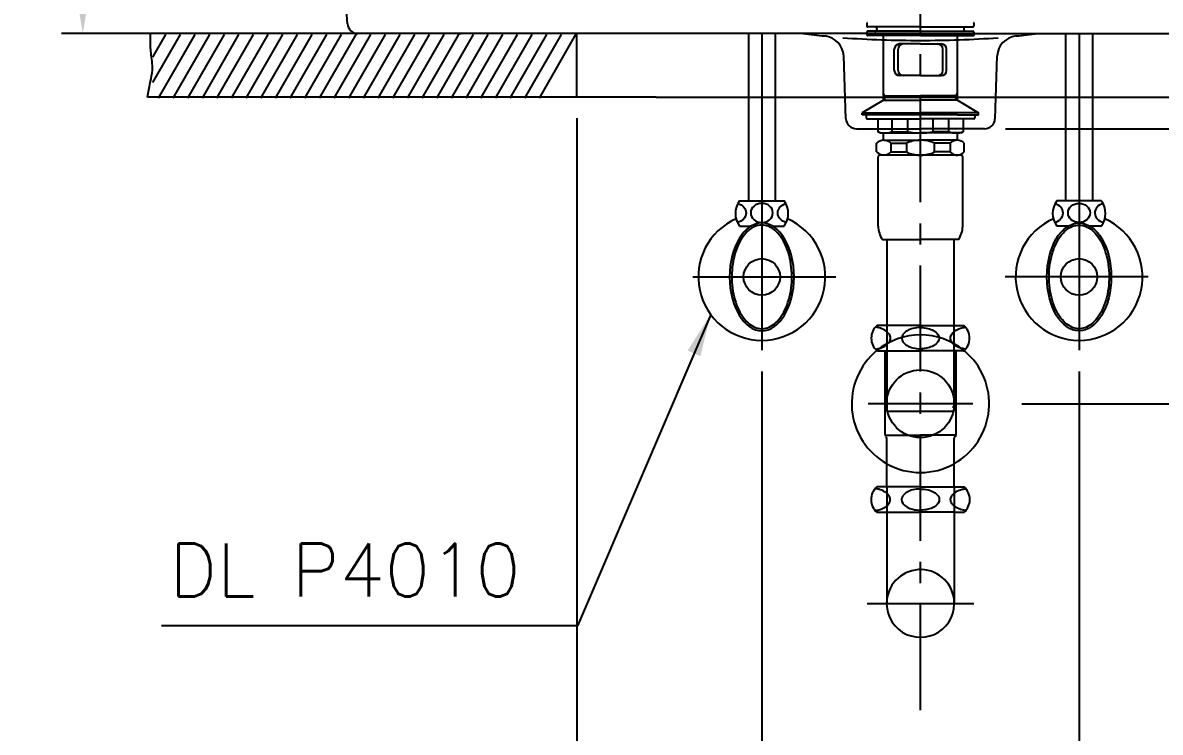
# Model space of a CAD drawing. Extents: x 0 to 3100, y 0 to 2100.
# Drawn here: x 602 to 1140, y 408 to 743 of the extents above; entities that cross this region are included whole.
import ezdxf

# ---------------------------------------------------------------- set-up
doc = ezdxf.new("R2010")
doc.units = 0
doc.header["$LTSCALE"] = 20
doc.header["$MEASUREMENT"] = 0
doc.linetypes.add('CENTER', pattern=[2, 1.25, -0.25, 0.25, -0.25])
doc.layers.get('0').update_dxf_attribs({"linetype": 'CONTINUOUS'})
doc.layers.get('DEFPOINTS').update_dxf_attribs({"linetype": 'CONTINUOUS'})
for name, color, linetype in [('1', 1, 'CONTINUOUS'), ('3', 3, 'CONTINUOUS'), ('4', 4, 'CONTINUOUS'), ('6', 6, 'CONTINUOUS'), ('7', 7, 'CONTINUOUS'), ('ORTHO$2', 7, 'CONTINUOUS'), ('ORTHO$3', 7, 'CONTINUOUS'), ('ORTHO$4', 7, 'CONTINUOUS')]:
    doc.layers.add(name, color=color, linetype=linetype)
doc.styles.add('GHS', font='romans', dxfattribs={"bigfont": 'ghs'})
doc.dimstyles.get("Standard").update_dxf_attribs({"dimtxt": 2.5, "dimasz": 2, "dimexe": 2, "dimexo": 1, "dimgap": 1.5, "dimtad": 1, "dimdec": 0, "dimlfac": 10, "dimrnd": 0.5, "dimzin": 0, "dimdsep": 46, "dimtxsty": 'Standard', "dimcen": 0, "dimclrt": 2, "dimadec": 0, "dimazin": 0, "dimtfac": 1, "dimtdec": 0, "dimtmove": 0, "dimatfit": 3, "dimfxl": 1, "dimtolj": 1, "dimtzin": 0, "dimarcsym": 0})

# ---------------------------------------------------------------- blocks, each defined once
blk = doc.blocks.new('*D5')
at = {"layer": '7', "color": 3, "lineweight": -2, "transparency": 16777216}
for p, q in [((1496.14, 873.02), (1536.14, 873.02)), ((1526.14, 853.02), (1526.14, 720.52)), ((1526.14, 583.02), (1526.14, 675.52)), ((1074.56, 563.02), (1536.14, 563.02))]:
    blk.add_line(p, q, dxfattribs=at)
at = {"layer": '7', "color": 3, "transparency": 16777216}
for points in [[(1522.8, 853.02), (1529.47, 853.02), (1526.14, 873.02)], [(1522.8, 583.02), (1529.47, 583.02), (1526.14, 563.02)]]:
    blk.add_solid(points, dxfattribs=at)
at = {"layer": 'DEFPOINTS', "color": 0, "transparency": 16777216}
for p in [(1486.14, 873.02), (1064.56, 563.02), (1526.14, 563.02)]:
    blk.add_point(p, dxfattribs=at)
at = {"layer": '7', "color": 2, "transparency": 16777216, "insert": (1526.14, 698.02), "char_height": 25, "attachment_point": 5}
blk.add_mtext('\\A1;310', dxfattribs=at)
blk = doc.blocks.new('*D9')
at = {"layer": '1', "color": 3, "lineweight": -2, "transparency": 16777216}
for p, q in [((951.56, 578.36), (951.56, 347.59)), ((1101.56, 578.36), (1101.56, 347.59)), ((1081.56, 357.59), (971.56, 357.59))]:
    blk.add_line(p, q, dxfattribs=at)
at = {"layer": '1', "color": 3, "transparency": 16777216}
for points in [[(971.56, 360.93), (971.56, 354.26), (951.56, 357.59)], [(1081.56, 360.93), (1081.56, 354.26), (1101.56, 357.59)]]:
    blk.add_solid(points, dxfattribs=at)
at = {"layer": 'DEFPOINTS', "color": 0, "transparency": 16777216}
for p in [(951.56, 588.36), (1101.56, 588.36), (951.56, 357.59)]:
    blk.add_point(p, dxfattribs=at)
at = {"layer": '1', "color": 2, "transparency": 16777216, "insert": (1026.56, 380.09), "char_height": 25, "attachment_point": 5}
blk.add_mtext('\\A1;150', dxfattribs=at)
blk = doc.blocks.new('*D11')
at = {"layer": '7', "color": 3, "lineweight": -2, "transparency": 16777216}
for p, q in [((743.56, 873.02), (620.51, 873.02)), ((630.51, 853.02), (630.51, 828.02)), ((630.51, 758.02), (630.51, 783.02)), ((750.61, 738.02), (620.51, 738.02))]:
    blk.add_line(p, q, dxfattribs=at)
at = {"layer": '7', "color": 3, "transparency": 16777216}
for points in [[(627.17, 853.02), (633.84, 853.02), (630.51, 873.02)], [(627.17, 758.02), (633.84, 758.02), (630.51, 738.02)]]:
    blk.add_solid(points, dxfattribs=at)
at = {"layer": 'DEFPOINTS', "color": 0, "transparency": 16777216}
for p in [(753.56, 873.02), (630.51, 738.02), (760.61, 738.02, -9.25)]:
    blk.add_point(p, dxfattribs=at)
at = {"layer": '7', "color": 2, "transparency": 16777216, "insert": (630.51, 805.52), "char_height": 25, "attachment_point": 5}
blk.add_mtext('\\A1;135', dxfattribs=at)
blk = doc.blocks.new('*D18')
at = {"layer": '7', "color": 3, "lineweight": -2, "transparency": 16777216}
for p, q in [((1309.56, 873.02), (1406.56, 873.02)), ((1396.56, 853.02), (1396.56, 805.52)), ((1396.56, 713.02), (1396.56, 760.52)), ((1066.81, 693.02), (1406.56, 693.02))]:
    blk.add_line(p, q, dxfattribs=at)
at = {"layer": '7', "color": 3, "transparency": 16777216}
for points in [[(1393.23, 853.02), (1399.9, 853.02), (1396.56, 873.02)], [(1393.23, 713.02), (1399.9, 713.02), (1396.56, 693.02)]]:
    blk.add_solid(points, dxfattribs=at)
at = {"layer": 'DEFPOINTS', "color": 0, "transparency": 16777216}
for p in [(1299.56, 873.02), (1056.81, 693.02, -482.64), (1396.56, 693.02)]:
    blk.add_point(p, dxfattribs=at)
at = {"layer": '7', "color": 2, "transparency": 16777216, "insert": (1396.56, 783.02), "char_height": 25, "attachment_point": 5}
blk.add_mtext('\\A1;180', dxfattribs=at)
blk = doc.blocks.new('*D20')
at = {"layer": '7', "color": 3, "lineweight": -2, "transparency": 16777216}
for p, q in [((864.06, 698.02), (864.06, 276.03)), ((1189.06, 698.02), (1189.06, 276.03)), ((884.06, 286.03), (1169.06, 286.03))]:
    blk.add_line(p, q, dxfattribs=at)
at = {"layer": '7', "color": 3, "transparency": 16777216}
for points in [[(884.06, 289.36), (884.06, 282.7), (864.06, 286.03)], [(1169.06, 289.36), (1169.06, 282.7), (1189.06, 286.03)]]:
    blk.add_solid(points, dxfattribs=at)
at = {"layer": 'DEFPOINTS', "color": 0, "transparency": 16777216}
for p in [(864.06, 708.02), (1189.06, 708.02), (1189.06, 286.03)]:
    blk.add_point(p, dxfattribs=at)
at = {"layer": '7', "color": 2, "transparency": 16777216, "insert": (1026.56, 308.53), "char_height": 25, "attachment_point": 5}
blk.add_mtext('\\A1;325', dxfattribs=at)

msp = doc.modelspace()

# ---------------------------------------------------------------- linework, layer by layer
at = {"color": 2}
msp.add_arc((1072.82, 726.92, -465.07), 10, 96.0306, 177, dxfattribs=at)
at = {"color": 7, "lineweight": 0}
for start, end in [(266.1404, 270), (270, 273.8596)]:
    msp.add_arc((1026.56, 1280.45, -465.07), 545.67, start, end, dxfattribs=at)
at = {"layer": '1', "color": 1}
msp.add_open_spline([(661.08, 708.02, -4.79), (662.45, 715.61, -2.45), (664.15, 720.67, 0.73), (662.59, 728.77, 0.04), (662.46, 732.96, -0.2), (662.5, 738.02, -0.28)], degree=3, knots=[6.489638, 6.489638, 6.489638, 6.489638, 17.537984, 25.319688, 30.034029, 30.034029, 30.034029, 30.034029], dxfattribs=at)
at = {"layer": '3'}
for p, q in [((1001.25, 742.91), (1001.25, 741.61)), ((1051.86, 742.91), (1051.86, 741.61)), ((1001.25, 738.61), (1001.25, 737.31)), ((1026.56, 737.11), (1001.45, 737.11)), ((1026.56, 741.11), (1001.75, 741.11)), ((1026.56, 739.11), (1001.75, 739.11)), ((1009.06, 706.52), (1009.06, 737.11)), ((1026.56, 741.11), (1051.36, 741.11)), ((1026.56, 739.11), (1051.36, 739.11)), ((1026.56, 737.11), (1051.66, 737.11)), ((1044.06, 706.52), (1044.06, 737.11)), ((1051.86, 738.61), (1051.86, 737.31)), ((1026.56, 733.11), (1016.68, 733.11)), ((1026.56, 733.11), (1036.43, 733.11)), ((1014.18, 720.61), (1014.18, 730.61)), ((1015.95, 720.61), (1015.95, 730.61)), ((1037.16, 720.61), (1037.16, 730.61)), ((1038.93, 720.61), (1038.93, 730.61)), ((1026.56, 718.11), (1016.68, 718.11)), ((1026.56, 718.11), (1036.43, 718.11)), ((1009.06, 706.52), (999.06, 700.52)), ((1009.76, 708.61), (1009.06, 709.82)), ((1009.06, 708.61), (1026.56, 708.61)), ((1009.06, 706.52), (1026.56, 706.52)), ((1009.76, 706.52), (1009.76, 708.61)), ((1044.06, 708.61), (1026.56, 708.61)), ((1044.06, 706.52), (1026.56, 706.52)), ((1043.36, 708.61), (1044.06, 709.82)), ((1043.36, 706.52), (1043.36, 708.61)), ((1044.06, 706.52), (1054.06, 700.52)), ((999.06, 700.52), (1026.56, 700.52)), ((999.06, 699.52), (999.06, 700.52)), ((1009.06, 699.52), (999.06, 699.52)), ((1000.86, 699.52), (1000.86, 698.22)), ((1044.06, 699.52), (1009.06, 699.52)), ((1054.06, 700.52), (1026.56, 700.52)), ((1044.06, 699.52), (1054.06, 699.52)), ((1052.25, 699.52), (1052.25, 698.22)), ((1054.06, 699.52), (1054.06, 700.52)), ((1001.36, 697.72), (1006.36, 697.72)), ((1006.36, 697.72), (1026.56, 697.72)), ((1006.36, 697.72), (1006.36, 691.59)), ((1013.14, 691.59), (1013.14, 697.72)), ((1020.54, 691.59), (1020.54, 697.72)), ((1046.75, 697.72), (1026.56, 697.72)), ((1032.57, 691.59), (1032.57, 697.72)), ((1039.97, 691.59), (1039.97, 697.72)), ((1046.75, 697.72), (1046.75, 691.59)), ((1051.75, 697.72), (1046.75, 697.72)), ((1007.36, 691.02), (1006.36, 691.59)), ((1007.36, 691.02), (1008.76, 691.02)), ((1008.76, 691.02), (1026.56, 691.02)), ((1009.06, 687.6), (1009.06, 691.02)), ((1013.14, 691.59), (1020.54, 691.59)), ((1044.35, 691.02), (1026.56, 691.02)), ((1039.97, 691.59), (1032.57, 691.59)), ((1044.06, 687.6), (1044.06, 691.02)), ((1045.75, 691.02), (1044.35, 691.02)), ((1045.75, 691.02), (1046.75, 691.59)), ((1005.81, 682.05), (1005.81, 686.17)), ((1009.2, 687.61), (1026.31, 687.61)), ((1012.59, 686.17), (1019.99, 686.17)), ((1012.59, 686.17), (1012.59, 682.05)), ((1019.99, 686.17), (1019.99, 682.05)), ((1043.91, 687.61), (1026.8, 687.61)), ((1033.12, 686.17), (1033.12, 682.05)), ((1040.53, 686.17), (1033.12, 686.17)), ((1040.53, 686.17), (1040.53, 682.05)), ((1047.3, 682.05), (1047.3, 686.17)), ((1006.56, 647.01), (1006.56, 679.61)), ((1026.56, 680.61), (1007.56, 680.61)), ((1012.59, 682.05), (1019.99, 682.05)), ((1043.91, 680.61), (1026.56, 680.61)), ((1040.53, 682.05), (1033.12, 682.05)), ((1043.36, 680.61), (1043.91, 680.61)), ((1043.91, 680.61), (1044.31, 680.61)), ((1045.56, 680.61), (1044.06, 680.61)), ((1046.56, 674.25), (1046.56, 679.61)), ((1046.56, 647.01), (1046.56, 679.61)), ((1008.56, 640.61), (1026.56, 640.61)), ((1010.68, 640.61), (1010.68, 559.61)), ((1044.56, 640.61), (1026.56, 640.61)), ((1042.43, 559.61), (1042.43, 640.61)), ((1010.68, 559.61), (1042.43, 559.61)), ((1042.43, 561.39), (1041.73, 561.39))]:
    msp.add_line(p, q, dxfattribs=at)
at = {"layer": '3', "color": 1}
for p, q in [((676.48, 737.54, 0.08), (663.42, 714.92, 0.08)), ((669.55, 737.54, 0.08), (663.42, 726.92, 0.08)), ((683.41, 737.54, 0.08), (666.09, 707.54, 0.08)), ((690.34, 737.54, 0.08), (673.02, 707.54, 0.08)), ((697.27, 737.54, 0.08), (679.94, 707.54, 0.08)), ((704.19, 737.54, 0.08), (686.87, 707.54, 0.08)), ((711.12, 737.54, 0.08), (693.8, 707.54, 0.08)), ((718.05, 737.54, 0.08), (700.73, 707.54, 0.08)), ((724.98, 737.54, 0.08), (707.66, 707.54, 0.08)), ((731.91, 737.54, 0.08), (714.59, 707.54, 0.08)), ((738.83, 737.54, 0.08), (721.51, 707.54, 0.08)), ((745.76, 737.54, 0.08), (728.44, 707.54, 0.08)), ((752.69, 737.54, 0.08), (735.37, 707.54, 0.08)), ((759.62, 737.54, 0.08), (742.3, 707.54, 0.08)), ((766.55, 737.54, 0.08), (749.23, 707.54, 0.08)), ((773.48, 737.54, 0.08), (756.15, 707.54, 0.08)), ((780.4, 737.54, 0.08), (763.08, 707.54, 0.08)), ((787.33, 737.54, 0.08), (770.01, 707.54, 0.08)), ((794.26, 737.54, 0.08), (776.94, 707.54, 0.08)), ((801.19, 737.54, 0.08), (783.87, 707.54, 0.08)), ((808.12, 737.54, 0.08), (790.8, 707.54, 0.08)), ((815.04, 737.54, 0.08), (797.72, 707.54, 0.08)), ((821.97, 737.54, 0.08), (804.65, 707.54, 0.08)), ((828.9, 737.54, 0.08), (811.58, 707.54, 0.08)), ((835.83, 737.54, 0.08), (818.51, 707.54, 0.08)), ((842.76, 737.54, 0.08), (825.44, 707.54, 0.08)), ((849.69, 737.54, 0.08), (832.37, 707.54, 0.08)), ((856.61, 737.54, 0.08), (839.29, 707.54, 0.08)), ((863.54, 737.54, 0.08), (846.22, 707.54, 0.08))]:
    msp.add_line(p, q, dxfattribs=at)
at = {"layer": '3'}
for centre, radius, start, end in [((1001.45, 742.91), 0.2, 90, 180), ((1051.66, 742.91), 0.2, 0, 90), ((1001.75, 741.61), 0.5, 180, 270), ((1001.75, 738.61), 0.5, 90, 180), ((1001.45, 737.31), 0.2, 180, 270), ((1005.06, 740.11), 1, 270, 90), ((1048.06, 740.11), 1, 90, 270), ((1051.36, 741.61), 0.5, 270, 0), ((1051.36, 738.61), 0.5, 0, 90), ((1051.66, 737.31), 0.2, 270, 0), ((1016.68, 730.61), 2.5, 90, 180), ((1018.45, 730.61), 2.5, 90, 180), ((1034.66, 730.61), 2.5, 0, 90), ((1036.43, 730.61), 2.5, 0, 90), ((1016.68, 720.61), 2.5, 180, 270), ((1018.45, 720.61), 2.5, 180, 270), ((1034.66, 720.61), 2.5, 270, 0), ((1036.43, 720.61), 2.5, 270, 0), ((1001.36, 698.22), 0.5, 180, 270), ((1051.75, 698.22), 0.5, 270, 0), ((1009.75, 701.2), 10.18, 250.5679, 289.4321), ((1026.36, 720.47), 29.46, 258.5956, 270.3737), ((1026.75, 720.47), 29.46, 269.6263, 281.4044), ((1043.36, 701.2), 10.18, 250.5679, 289.4321), ((1009.2, 682.9), 4.7, 43.9409, 136.0591), ((1026.09, 674.01), 13.61, 89.0643, 116.6472), ((1027.02, 674.01), 13.61, 63.3528, 90.9357), ((1043.91, 682.9), 4.7, 43.9409, 136.0591), ((1009.2, 685.32), 4.7, 223.9409, 316.0591), ((1007.56, 679.61), 1, 90, 180), ((1026.09, 694.21), 13.61, 243.3528, 270.9357), ((1027.02, 694.21), 13.61, 269.0643, 296.6472), ((1043.91, 685.32), 4.7, 223.9409, 316.0591), ((1045.56, 679.61), 1, 0, 90), ((1019.54, 647.56), 13, 182.42, 212.3), ((1033.57, 647.56), 13, 327.7, 357.58)]:
    msp.add_arc(centre, radius, start, end, dxfattribs=at)
at = {"layer": '4'}
for p, q in [((1010.31, 600.05), (1006.01, 600.05)), ((1026.56, 600.05), (1010.31, 600.05)), ((1026.56, 600.05), (1042.81, 600.05)), ((1042.81, 600.05), (1047.1, 600.05)), ((1006.41, 588.05), (1006.01, 588.05)), ((1006.41, 588.05), (1026.56, 588.05)), ((1009.76, 588.05), (1009.76, 548.27)), ((1046.71, 588.05), (1026.56, 588.05)), ((1043.36, 588.05), (1043.36, 548.27)), ((1046.71, 588.05), (1047.1, 588.05)), ((1051.33, 563.02), (1001.78, 563.02)), ((1009.76, 548.27), (1026.56, 548.27)), ((1010.68, 523.45), (1010.68, 546.63)), ((1043.36, 548.27), (1026.56, 548.27)), ((1042.43, 523.45), (1042.43, 546.63)), ((1010.68, 523.75), (1005.94, 523.75)), ((1026.48, 523.75), (1010.68, 523.75)), ((1010.68, 523.45), (1010.68, 468.55)), ((1026.48, 523.75), (1026.56, 523.75)), ((1026.63, 523.75), (1026.56, 523.75)), ((1026.63, 523.75), (1042.43, 523.75)), ((1042.43, 523.75), (1047.18, 523.75)), ((1042.43, 523.45), (1042.43, 468.55)), ((1005.94, 511.75), (1010.68, 511.75)), ((1010.68, 511.75), (1026.48, 511.75)), ((1042.43, 511.75), (1026.63, 511.75)), ((1042.43, 511.75), (1047.18, 511.75)), ((1051.73, 468.55), (1001.38, 468.55))]:
    msp.add_line(p, q, dxfattribs=at)
for points in [[(1012.36, 594.05, 0.155217), (1011.77, 595.91, 0.106747), (1009.71, 597.8, 0.073043), (1006.94, 598.92, 0.028511), (1005.21, 599.24, 0.059523)], [(1026.56, 599.05, 0.057537), (1023, 598.64, 0.071219), (1020.3, 597.59, 0.106373), (1018.28, 595.79, 0.159483)], [(1026.56, 599.05, -0.057537), (1030.11, 598.64, -0.071219), (1032.81, 597.59, -0.106373), (1034.84, 595.79, -0.159483)], [(1040.75, 594.05, -0.155217), (1041.34, 595.91, -0.106747), (1043.4, 597.8, -0.073043), (1046.17, 598.92, -0.028511), (1047.9, 599.24, -0.059523)], [(1005.21, 588.87, 0.028511), (1006.94, 589.19, 0.073043), (1009.71, 590.31, 0.106747), (1011.77, 592.2, 0.155217), (1012.36, 594.05, 0.155217)], [(1018.28, 595.79, 0.32729), (1018.28, 592.32, 0.106373), (1020.3, 590.52, 0.071219), (1023, 589.47, 0.057537), (1026.56, 589.05, 0.057537)], [(1034.84, 595.79, -0.32729), (1034.84, 592.32, -0.106373), (1032.81, 590.52, -0.071219), (1030.11, 589.47, -0.057537), (1026.56, 589.05, -0.057537)], [(1047.9, 588.87, -0.028511), (1046.17, 589.19, -0.073043), (1043.4, 590.31, -0.106747), (1041.34, 592.2, -0.155217), (1040.75, 594.05, -0.155217)], [(1010.68, 520.74, 0.049056), (1009.63, 521.5, 0.073043), (1006.86, 522.62, 0.028511), (1005.13, 522.94)], [(1026.56, 522.75, 0.05879), (1022.92, 522.34, 0.071219), (1020.22, 521.29, 0.106373), (1018.2, 519.49, 0.159483)], [(1026.56, 522.75, -0.05879), (1030.19, 522.34, -0.071219), (1032.89, 521.29, -0.106373), (1034.91, 519.49, -0.159483)], [(1042.43, 520.74, -0.049056), (1043.48, 521.5, -0.073043), (1046.25, 522.62, -0.028511), (1047.98, 522.94)], [(1012.28, 517.75, 0.155217), (1011.69, 519.61, 0.054411), (1010.74, 520.69, 0.054411)], [(1010.74, 514.82, 0.054321), (1011.69, 515.9, 0.155217), (1012.28, 517.75)], [(1018.2, 519.49, 0.32729), (1018.2, 516.02, 0.106373), (1020.22, 514.22, 0.071219), (1022.92, 513.17, 0.057537), (1026.48, 512.75, 0.057537)], [(1034.91, 519.49, -0.32729), (1034.91, 516.02, -0.106373), (1032.89, 514.22, -0.071219), (1030.19, 513.17, -0.057537), (1026.63, 512.75, -0.057537)], [(1040.83, 517.75, -0.155217), (1041.42, 519.61, -0.05495), (1042.38, 520.7, -0.05495)], [(1042.38, 514.82, -0.054539), (1041.42, 515.9, -0.155217), (1040.83, 517.75)], [(1005.13, 512.57, 0.028511), (1006.86, 512.89, 0.073043), (1009.63, 514.01, 0.049056), (1010.68, 514.77, 0.049056)], [(1047.98, 512.57, -0.028511), (1046.25, 512.89, -0.073043), (1043.48, 514.01, -0.049056), (1042.43, 514.77, -0.049056)]]:
    msp.add_lwpolyline(points, format="xyb", dxfattribs=at)
msp.add_circle((1026.56, 563.05), 16, dxfattribs=at)
for centre, radius, start, end in [((1011.31, 594.05), 8, 131.4096, 228.5904), ((1041.81, 594.05), 8, 311.4096, 48.5904), ((1026.56, 563.05), 32.5, 50.5529, 129.4471), ((1026.56, 563.05), 32.5, 129.4471, 240.7605), ((1026.56, 563.05), 32.5, 299.2395, 50.5529), ((1009.76, 546.63), 0.925, 0, 58.7026), ((1043.36, 546.63), 0.925, 121.2974, 180), ((1042.36, 548.27), 1, 301.2974, 0), ((1026.56, 563.05), 32.5, 240.7605, 299.2395), ((1011.23, 517.75), 8, 131.4096, 228.5904), ((1041.88, 517.75), 8, 311.4096, 48.5904), ((1026.56, 468.68), 16, 7.1666, 180), ((1026.56, 468.68), 16, 172.8334, 7.1666)]:
    msp.add_arc(centre, radius, start, end, dxfattribs=at)
at = {"layer": '6'}
for p, q in [((945.21, 738.02), (945.21, 659.02)), ((951.56, 738.02), (951.56, 588.36)), ((957.91, 738.02), (957.91, 659.02)), ((1095.21, 738.02), (1095.21, 659.02)), ((1101.56, 738.02), (1101.56, 588.36)), ((1107.91, 738.02), (1107.91, 659.02)), ((941.06, 659.02), (945.21, 659.02)), ((945.21, 659.02), (962.06, 659.02)), ((1107.91, 659.02), (1091.06, 659.02)), ((1112.06, 659.02), (1107.91, 659.02)), ((941.06, 647.02), (946.42, 647.02)), ((956.7, 647.02), (962.06, 647.02)), ((1096.42, 647.02), (1091.06, 647.02)), ((1112.06, 647.02), (1106.7, 647.02)), ((918.93, 623.02), (986.53, 623.02)), ((1134.18, 623.02), (1066.59, 623.02))]:
    msp.add_line(p, q, dxfattribs=at)
for centre in [(951.56, 623.02), (1101.56, 623.02)]:
    msp.add_circle(centre, 8.62, dxfattribs=at)
for centre, radius, start, end in [((949.06, 653.02), 10, 143.1301, 216.8699), ((954.06, 653.02), 10, 323.1301, 36.8699), ((1099.06, 653.02), 10, 143.1301, 216.8699), ((1104.06, 653.02), 10, 323.1301, 36.8699), ((951.56, 623.02), 30, 113.9173, 66.0827), ((1101.56, 623.02), 30, 113.9173, 66.0827)]:
    msp.add_arc(centre, radius, start, end, dxfattribs=at)
at = {"layer": '6', "extrusion": (0, 0, -1)}
for centre, major_axis, start_param, end_param in [((938.87, 653.24), (-5.23, 0), 1.824119, 4.49897), ((964.33, 653.24), (5.23, 0), 1.800504, 4.443058)]:
    msp.add_ellipse(centre, major_axis=major_axis, ratio=0.866391, start_param=start_param, end_param=end_param, dxfattribs=at)
for centre, major_axis, ratio in [((951.56, 653.24), (-5.23, 0), 0.866391), ((951.56, 623.02), (0, 25.5), 0.596529)]:
    msp.add_ellipse(centre, major_axis=major_axis, ratio=ratio, dxfattribs=at)
at = {"layer": '6'}
for centre, major_axis, start_param, end_param in [((1088.78, 653.24), (-5.23, 0), 1.800504, 4.443058), ((1114.24, 653.24), (5.23, 0), 1.824119, 4.49897)]:
    msp.add_ellipse(centre, major_axis=major_axis, ratio=0.866391, start_param=start_param, end_param=end_param, dxfattribs=at)
for centre, major_axis, ratio in [((1101.56, 653.24), (5.23, 0), 0.866391), ((1101.56, 623.02), (0, 25.5), 0.596529)]:
    msp.add_ellipse(centre, major_axis=major_axis, ratio=ratio, dxfattribs=at)
for points in [[(951.56, 647.52), (953.64, 647.52), (955.74, 646.71), (959.63, 643.46), (961.4, 641.02), (964.13, 634.99), (965.08, 631.41), (965.93, 623.9), (965.83, 619.97), (964.6, 612.61), (963.47, 609.19), (960.46, 603.6), (958.58, 601.44), (954.57, 598.8), (952.47, 598.3), (948.31, 598.9), (946.23, 600.02), (942.48, 603.86), (940.83, 606.56), (938.42, 612.98), (937.65, 616.69), (937.19, 624.31), (937.49, 628.2), (939.1, 635.35), (940.4, 638.58), (943.67, 643.69), (945.63, 645.55), (948.95, 647.2), (950.25, 647.52), (951.56, 647.52)], [(1101.56, 647.52), (1099.48, 647.52), (1097.38, 646.71), (1093.48, 643.46), (1091.71, 641.02), (1088.98, 634.99), (1088.03, 631.41), (1087.18, 623.9), (1087.28, 619.97), (1088.51, 612.61), (1089.64, 609.19), (1092.66, 603.6), (1094.53, 601.44), (1098.54, 598.8), (1100.64, 598.3), (1104.8, 598.9), (1106.88, 600.02), (1110.63, 603.86), (1112.28, 606.56), (1114.7, 612.98), (1115.46, 616.69), (1115.92, 624.31), (1115.62, 628.2), (1114.02, 635.35), (1112.72, 638.58), (1109.45, 643.69), (1107.48, 645.55), (1104.16, 647.2), (1102.86, 647.52), (1101.56, 647.52)]]:
    msp.add_open_spline(points, degree=3, knots=[0, 0, 0, 0, 0.46111, 0.46111, 0.922219, 0.922219, 1.383329, 1.383329, 1.844439, 1.844439, 2.305549, 2.305549, 2.766658, 2.766658, 3.227768, 3.227768, 3.688878, 3.688878, 4.149988, 4.149988, 4.611097, 4.611097, 5.072207, 5.072207, 5.533317, 5.533317, 5.994427, 5.994427, 6.283185, 6.283185, 6.283185, 6.283185], dxfattribs=at)
at = {"layer": '7', "color": 2, "linetype": 'CENTER', "ltscale": 2}
msp.add_line((1026.56, 418.32), (1026.56, 920.65), dxfattribs=at)
at = {"layer": '7', "extrusion": (0, 1, 0)}
for p, q in [((755.63, 742.64, -8.92), (746.58, 865.45)), ((1026.56, 738.02, -9.25), (760.61, 738.02, -9.25)), ((808.33, 738.02, -9.25), (808.49, 738.02, -9.25)), ((808.71, 738.2, -9.25), (808.49, 738.02, -9.25)), ((808.7, 738.02, -9.25), (808.49, 738.02, -9.25)), ((1026.56, 738.02, -9.25), (1292.5, 738.02, -9.25)), ((1026.56, 738.02, 445.82), (1026.56, 738.02, -14.18)), ((1026.56, 738.02, -14.18), (1026.56, 738.02, 445.82)), ((1026.56, 738.02, 445.82), (1026.56, 738.02, -14.18)), ((1026.56, 738.02, -14.18), (1026.56, 738.02, 445.82)), ((1026.56, 738.02, 20), (1026.56, 738.02, 0)), ((1026.56, 738.02, 20), (1026.56, 738.02, 0)), ((1026.56, 738.02, 20), (1026.56, 738.02, 0)), ((1026.56, 738.02, 20), (1026.56, 738.02, 0)), ((1026.56, 738.02, 0), (1026.56, 738.02, -14.18)), ((1026.56, 738.02, 0), (1026.56, 738.02, -14.18)), ((1026.56, 738.02, 0), (1026.56, 738.02, -14.18)), ((1026.56, 738.02, 0), (1026.56, 738.02, -14.18)), ((1026.56, 738.02, -14.18), (1026.56, 738.02, -14.18)), ((1026.56, 738.02, -14.18), (1026.56, 738.02, -14.18)), ((1026.56, 738.02, -14.18), (1026.56, 738.02, -14.18)), ((1026.56, 738.02, -14.18), (1026.56, 738.02, -14.18)), ((1026.56, 738.02, 410.51), (1026.56, 738.02, 445.82)), ((1026.56, 738.02, 410.51), (1026.56, 738.02, 445.82)), ((1026.56, 738.02, 445.82), (1026.56, 738.02, 445.82)), ((1026.56, 738.02, 445.82), (1026.56, 738.02, 445.82)), ((1026.56, 738.02, 445.82), (1026.56, 738.02, 445.82)), ((1026.56, 738.02, 445.82), (1026.56, 738.02, 445.82)), ((901.56, 708.02, -9.25), (661.08, 708.02, -9.25))]:
    msp.add_line(p, q, dxfattribs=at)
at = {"layer": '7'}
for p, q in [((901.56, 738.02), (662.5, 738.02)), ((864.06, 708.02), (864.06, 738.02)), ((901.56, 708.02), (1151.56, 708.02))]:
    msp.add_line(p, q, dxfattribs=at)
at = {"layer": '7', "extrusion": (-2.03217e-08, -0.072426, 0.997374)}
msp.add_arc((760.61, 740.41, -62.68), 5, 184.2033, 270, dxfattribs=at)
at = {"layer": '7'}
for centre, radius, start, end in [((1058.09, 1463.32), 730.5, 263.16209, 263.96941), ((980.29, 726.92), 10, 3, 83.9694), ((1072.82, 726.92), 10, 96.0306, 177), ((995.03, 1463.32), 730.5, 276.03059, 276.83791), ((1026.56, 1280.45), 545.67, 266.1404, 270), ((1026.56, 1280.45), 545.67, 270, 273.8596)]:
    msp.add_arc(centre, radius, start, end, dxfattribs=at)
for points, knots in [([(808.26, 738.02, -9.25), (808.98, 738.02, -9.25), (809.39, 738.02, -9.25), (809.51, 738.02, -9.25), (809.26, 738.02, -9.25), (808.7, 738.02, -9.25)], [0, 0, 0, 0, 0.509144, 0.509144, 1, 1, 1, 1]), ([(1026.56, 738.02, 381.33), (1026.56, 738.02, 320.01), (1026.56, 738.02, 258.69), (1026.56, 738.02, 138.24), (1026.56, 738.02, 79.12), (1026.56, 738.02, 20)], [0, 0, 0, 0, 0.509144, 0.509144, 1, 1, 1, 1]), ([(1026.56, 738.02, 381.33), (1026.56, 738.02, 320.01), (1026.56, 738.02, 258.69), (1026.56, 738.02, 138.24), (1026.56, 738.02, 79.12), (1026.56, 738.02, 20)], [0, 0, 0, 0, 0.509144, 0.509144, 1, 1, 1, 1]), ([(1026.56, 738.02, 381.33), (1026.56, 738.02, 320.01), (1026.56, 738.02, 258.69), (1026.56, 738.02, 138.24), (1026.56, 738.02, 79.12), (1026.56, 738.02, 20)], [0, 0, 0, 0, 0.509144, 0.509144, 1, 1, 1, 1]), ([(1026.56, 738.02, 381.33), (1026.56, 738.02, 320.01), (1026.56, 738.02, 258.69), (1026.56, 738.02, 138.24), (1026.56, 738.02, 79.12), (1026.56, 738.02, 20)], [0, 0, 0, 0, 0.509144, 0.509144, 1, 1, 1, 1]), ([(1026.56, 738.02, 381.33), (1026.56, 738.02, 385.34), (1026.56, 738.02, 389.33), (1026.56, 738.02, 396.64), (1026.56, 738.02, 400.03), (1026.56, 738.02, 405.62), (1026.56, 738.02, 407.86), (1026.56, 738.02, 410.85), (1026.56, 738.02, 411.61), (1026.56, 738.02, 411.56)], [0, 0, 0, 0, 0.25, 0.25, 0.5, 0.5, 0.75, 0.75, 1, 1, 1, 1]), ([(1026.56, 738.02, 381.33), (1026.56, 738.02, 385.34), (1026.56, 738.02, 389.33), (1026.56, 738.02, 396.64), (1026.56, 738.02, 400.03), (1026.56, 738.02, 405.62), (1026.56, 738.02, 407.86), (1026.56, 738.02, 410.85), (1026.56, 738.02, 411.61), (1026.56, 738.02, 411.56)], [0, 0, 0, 0, 0.25, 0.25, 0.5, 0.5, 0.75, 0.75, 1, 1, 1, 1]), ([(1026.56, 738.02, 381.33), (1026.56, 738.02, 385.34), (1026.56, 738.02, 389.33), (1026.56, 738.02, 396.64), (1026.56, 738.02, 400.03), (1026.56, 738.02, 405.62), (1026.56, 738.02, 407.86), (1026.56, 738.02, 410.85), (1026.56, 738.02, 411.61), (1026.56, 738.02, 411.56)], [0, 0, 0, 0, 0.25, 0.25, 0.5, 0.5, 0.75, 0.75, 1, 1, 1, 1]), ([(1026.56, 738.02, 381.33), (1026.56, 738.02, 385.34), (1026.56, 738.02, 389.33), (1026.56, 738.02, 396.64), (1026.56, 738.02, 400.03), (1026.56, 738.02, 405.62), (1026.56, 738.02, 407.86), (1026.56, 738.02, 410.85), (1026.56, 738.02, 411.61), (1026.56, 738.02, 411.56)], [0, 0, 0, 0, 0.25, 0.25, 0.5, 0.5, 0.75, 0.75, 1, 1, 1, 1]), ([(1026.56, 738.02, 410.51), (1026.56, 738.02, 410.51), (1026.56, 738.02, 410.6), (1026.56, 738.02, 410.98), (1026.56, 738.02, 411.25), (1026.56, 738.02, 411.56)], [0, 0, 0, 0, 0.535587, 0.535587, 1, 1, 1, 1]), ([(1026.56, 738.02, 410.51), (1026.56, 738.02, 410.51), (1026.56, 738.02, 410.6), (1026.56, 738.02, 410.98), (1026.56, 738.02, 411.25), (1026.56, 738.02, 411.56)], [0, 0, 0, 0, 0.535587, 0.535587, 1, 1, 1, 1]), ([(1026.56, 738.02, 410.51), (1026.56, 738.02, 410.51), (1026.56, 738.02, 410.6), (1026.56, 738.02, 410.98), (1026.56, 738.02, 411.25), (1026.56, 738.02, 411.56)], [0, 0, 0, 0, 0.535587, 0.535587, 1, 1, 1, 1]), ([(1026.56, 738.02, 410.51), (1026.56, 738.02, 410.51), (1026.56, 738.02, 410.6), (1026.56, 738.02, 410.98), (1026.56, 738.02, 411.25), (1026.56, 738.02, 411.56)], [0, 0, 0, 0, 0.535587, 0.535587, 1, 1, 1, 1])]:
    msp.add_open_spline(points, degree=3, knots=knots, dxfattribs=at)
for points, degree in [([(808.33, 738.02, -9.25), (808.39, 738.02, -9.25), (808.44, 738.02, -9.25), (808.49, 738.02, -9.25)], 3), ([(808.52, 738.04, -9.25), (808.59, 738.1, -9.25), (808.65, 738.15, -9.25), (808.71, 738.2, -9.25)], 3), ([(808.7, 738.02, -9.25), (808.7, 738.08, -9.25), (808.71, 738.14, -9.25), (808.71, 738.2, -9.25)], 3), ([(1026.56, 738.02, -14.18), (1026.56, 738.02, -9.46), (1026.56, 738.02, -4.73), (1026.56, 738.02, 0)], 3), ([(1026.56, 738.02, -14.18), (1026.56, 738.02, -9.46), (1026.56, 738.02, -4.73), (1026.56, 738.02, 0)], 3), ([(1026.56, 738.02, -14.18), (1026.56, 738.02, -9.46), (1026.56, 738.02, -4.73), (1026.56, 738.02, 0)], 3), ([(1026.56, 738.02, -14.18), (1026.56, 738.02, -9.46), (1026.56, 738.02, -4.73), (1026.56, 738.02, 0)], 3), ([(1026.56, 738.02, 0), (1026.56, 738.02)], 1), ([(1026.56, 738.02, 0), (1026.56, 738.02)], 1), ([(1026.56, 738.02, 0), (1026.56, 738.02)], 1), ([(1026.56, 738.02, 0), (1026.56, 738.02)], 1)]:
    msp.add_open_spline(points, degree=degree, dxfattribs=at)
at = {"layer": 'ORTHO$2', "color": 2, "linetype": 'Continuous', "extrusion": (0, 1, 0)}
for p in [(808.33, 738.02, -474.32), (808.71, 738.2, -474.32), (808.7, 738.02, -474.32)]:
    msp.add_line(p, (808.49, 738.02, -474.32), dxfattribs=at)
at = {"layer": 'ORTHO$2', "color": 2, "linetype": 'Continuous', "extrusion": (-2.03217e-08, -0.072426, 0.997374)}
msp.add_arc((760.61, 706.72, -526.53), 5, 184.2033, 270, dxfattribs=at)
at = {"layer": 'ORTHO$2', "color": 2, "linetype": 'Continuous'}
msp.add_open_spline([(808.26, 738.02, -474.32), (808.98, 738.02, -474.32), (809.39, 738.02, -474.32), (809.51, 738.02, -474.32), (809.26, 738.02, -474.32), (808.7, 738.02, -474.32)], degree=3, knots=[0, 0, 0, 0, 0.509144, 0.509144, 1, 1, 1, 1], dxfattribs=at)
for points in [[(808.33, 738.02, -474.32), (808.39, 738.02, -474.32), (808.44, 738.02, -474.32), (808.49, 738.02, -474.32)], [(808.52, 738.04, -474.32), (808.59, 738.1, -474.32), (808.65, 738.15, -474.32), (808.71, 738.2, -474.32)], [(808.7, 738.02, -474.32), (808.7, 738.08, -474.32), (808.71, 738.14, -474.32), (808.71, 738.2, -474.32)]]:
    msp.add_open_spline(points, degree=3, dxfattribs=at)
at = {"layer": 'ORTHO$3', "color": 2, "linetype": 'Continuous', "extrusion": (0, 1, 0)}
for p, q in [((1026.56, 738.02, -479.25), (1026.56, 738.02, -19.25)), ((1026.56, 738.02, -19.25), (1026.56, 738.02, -479.25)), ((1026.56, 738.02, -445.07), (1026.56, 738.02, -465.07)), ((1026.56, 738.02, -445.07), (1026.56, 738.02, -465.07)), ((1026.56, 738.02, -479.25), (1026.56, 738.02, -479.25)), ((1026.56, 738.02, -479.25), (1026.56, 738.02, -479.25)), ((1026.56, 738.02, -465.07), (1026.56, 738.02, -479.25)), ((1026.56, 738.02, -465.07), (1026.56, 738.02, -479.25)), ((1026.56, 738.02, -19.25), (1026.56, 738.02, -19.25)), ((1026.56, 738.02, -19.25), (1026.56, 738.02, -19.25)), ((1026.56, 738.02, -54.56), (1026.56, 738.02, -19.25))]:
    msp.add_line(p, q, dxfattribs=at)
at = {"layer": 'ORTHO$3', "color": 7, "linetype": 'Continuous', "extrusion": (0, 1, 0)}
for p, q in [((991.31, 697.76, -482.64), (990.28, 727.44, -465.07)), ((1061.81, 697.76, -482.64), (1062.84, 727.44, -465.07)), ((996.3, 693.02, -482.64), (1026.56, 693.02, -482.64))]:
    msp.add_line(p, q, dxfattribs=at)
at = {"layer": 'ORTHO$3', "color": 7, "linetype": 'Continuous', "extrusion": (-3.33884e-05, 1, 0)}
msp.add_line((1056.81, 693.02, -482.64), (1026.56, 693.02, -482.64), dxfattribs=at)
at = {"layer": 'ORTHO$3', "color": 7, "linetype": 'Continuous'}
for centre, start, end in [((996.3, 698.02, -482.64), 183, 270), ((1056.81, 698.02, -482.64), 270.0019, 357.0019)]:
    msp.add_arc(centre, 5, start, end, dxfattribs=at)
at = {"layer": 'ORTHO$3', "color": 2, "linetype": 'Continuous'}
for points, knots in [([(1026.56, 738.02, -83.74), (1026.56, 738.02, -145.06), (1026.56, 738.02, -206.38), (1026.56, 738.02, -326.83), (1026.56, 738.02, -385.95), (1026.56, 738.02, -445.07)], [0, 0, 0, 0, 0.509144, 0.509144, 1, 1, 1, 1]), ([(1026.56, 738.02, -83.74), (1026.56, 738.02, -145.06), (1026.56, 738.02, -206.38), (1026.56, 738.02, -326.83), (1026.56, 738.02, -385.95), (1026.56, 738.02, -445.07)], [0, 0, 0, 0, 0.509144, 0.509144, 1, 1, 1, 1]), ([(1026.56, 738.02, -54.56), (1026.56, 738.02, -54.56), (1026.56, 738.02, -54.47), (1026.56, 738.02, -54.09), (1026.56, 738.02, -53.82), (1026.56, 738.02, -53.51)], [0, 0, 0, 0, 0.535587, 0.535587, 1, 1, 1, 1]), ([(1026.56, 738.02, -54.56), (1026.56, 738.02, -54.56), (1026.56, 738.02, -54.47), (1026.56, 738.02, -54.09), (1026.56, 738.02, -53.82), (1026.56, 738.02, -53.51)], [0, 0, 0, 0, 0.535587, 0.535587, 1, 1, 1, 1]), ([(1026.56, 738.02, -83.74), (1026.56, 738.02, -79.73), (1026.56, 738.02, -75.74), (1026.56, 738.02, -68.43), (1026.56, 738.02, -65.04), (1026.56, 738.02, -59.45), (1026.56, 738.02, -57.21), (1026.56, 738.02, -54.22), (1026.56, 738.02, -53.46), (1026.56, 738.02, -53.51)], [0, 0, 0, 0, 0.25, 0.25, 0.5, 0.5, 0.75, 0.75, 1, 1, 1, 1]), ([(1026.56, 738.02, -83.74), (1026.56, 738.02, -79.73), (1026.56, 738.02, -75.74), (1026.56, 738.02, -68.43), (1026.56, 738.02, -65.04), (1026.56, 738.02, -59.45), (1026.56, 738.02, -57.21), (1026.56, 738.02, -54.22), (1026.56, 738.02, -53.46), (1026.56, 738.02, -53.51)], [0, 0, 0, 0, 0.25, 0.25, 0.5, 0.5, 0.75, 0.75, 1, 1, 1, 1])]:
    msp.add_open_spline(points, degree=3, knots=knots, dxfattribs=at)
for points, degree in [([(1026.56, 738.02, -465.07), (1026.56, 738.02, -465.07)], 1), ([(1026.56, 738.02, -465.07), (1026.56, 738.02, -465.07)], 1), ([(1026.56, 738.02, -479.25), (1026.56, 738.02, -474.53), (1026.56, 738.02, -469.8), (1026.56, 738.02, -465.07)], 3), ([(1026.56, 738.02, -479.25), (1026.56, 738.02, -474.53), (1026.56, 738.02, -469.8), (1026.56, 738.02, -465.07)], 3)]:
    msp.add_open_spline(points, degree=degree, dxfattribs=at)
at = {"layer": 'ORTHO$4', "color": 2, "linetype": 'Continuous', "extrusion": (0, 1, 0)}
for p, q in [((1026.56, 738.02, -479.25), (1026.56, 738.02, -19.25)), ((1026.56, 738.02, -19.25), (1026.56, 738.02, -479.25)), ((1026.56, 738.02, -445.07), (1026.56, 738.02, -465.07)), ((1026.56, 738.02, -445.07), (1026.56, 738.02, -465.07)), ((1026.56, 738.02, -479.25), (1026.56, 738.02, -479.25)), ((1026.56, 738.02, -479.25), (1026.56, 738.02, -479.25)), ((1026.56, 738.02, -465.07), (1026.56, 738.02, -479.25)), ((1026.56, 738.02, -465.07), (1026.56, 738.02, -479.25)), ((1026.56, 738.02, -19.25), (1026.56, 738.02, -19.25)), ((1026.56, 738.02, -19.25), (1026.56, 738.02, -19.25)), ((1026.56, 738.02, -54.56), (1026.56, 738.02, -19.25))]:
    msp.add_line(p, q, dxfattribs=at)
at = {"layer": 'ORTHO$4', "color": 2, "linetype": 'Continuous'}
for points, knots in [([(1026.56, 738.02, -83.74), (1026.56, 738.02, -145.06), (1026.56, 738.02, -206.38), (1026.56, 738.02, -326.83), (1026.56, 738.02, -385.95), (1026.56, 738.02, -445.07)], [0, 0, 0, 0, 0.509144, 0.509144, 1, 1, 1, 1]), ([(1026.56, 738.02, -83.74), (1026.56, 738.02, -145.06), (1026.56, 738.02, -206.38), (1026.56, 738.02, -326.83), (1026.56, 738.02, -385.95), (1026.56, 738.02, -445.07)], [0, 0, 0, 0, 0.509144, 0.509144, 1, 1, 1, 1]), ([(1026.56, 738.02, -54.56), (1026.56, 738.02, -54.56), (1026.56, 738.02, -54.47), (1026.56, 738.02, -54.09), (1026.56, 738.02, -53.82), (1026.56, 738.02, -53.51)], [0, 0, 0, 0, 0.535587, 0.535587, 1, 1, 1, 1]), ([(1026.56, 738.02, -54.56), (1026.56, 738.02, -54.56), (1026.56, 738.02, -54.47), (1026.56, 738.02, -54.09), (1026.56, 738.02, -53.82), (1026.56, 738.02, -53.51)], [0, 0, 0, 0, 0.535587, 0.535587, 1, 1, 1, 1]), ([(1026.56, 738.02, -83.74), (1026.56, 738.02, -79.73), (1026.56, 738.02, -75.74), (1026.56, 738.02, -68.43), (1026.56, 738.02, -65.04), (1026.56, 738.02, -59.45), (1026.56, 738.02, -57.21), (1026.56, 738.02, -54.22), (1026.56, 738.02, -53.46), (1026.56, 738.02, -53.51)], [0, 0, 0, 0, 0.25, 0.25, 0.5, 0.5, 0.75, 0.75, 1, 1, 1, 1]), ([(1026.56, 738.02, -83.74), (1026.56, 738.02, -79.73), (1026.56, 738.02, -75.74), (1026.56, 738.02, -68.43), (1026.56, 738.02, -65.04), (1026.56, 738.02, -59.45), (1026.56, 738.02, -57.21), (1026.56, 738.02, -54.22), (1026.56, 738.02, -53.46), (1026.56, 738.02, -53.51)], [0, 0, 0, 0, 0.25, 0.25, 0.5, 0.5, 0.75, 0.75, 1, 1, 1, 1])]:
    msp.add_open_spline(points, degree=3, knots=knots, dxfattribs=at)
for points, degree in [([(1026.56, 738.02, -465.07), (1026.56, 738.02, -465.07)], 1), ([(1026.56, 738.02, -465.07), (1026.56, 738.02, -465.07)], 1), ([(1026.56, 738.02, -479.25), (1026.56, 738.02, -474.53), (1026.56, 738.02, -469.8), (1026.56, 738.02, -465.07)], 3), ([(1026.56, 738.02, -479.25), (1026.56, 738.02, -474.53), (1026.56, 738.02, -469.8), (1026.56, 738.02, -465.07)], 3)]:
    msp.add_open_spline(points, degree=degree, dxfattribs=at)

# ---------------------------------------------------------------- texts
at = {"color": 2, "insert": (671.49, 496.96), "char_height": 25, "attachment_point": 1, "style": 'GHS'}
msp.add_mtext_dynamic_manual_height_columns('DL P4010', width=228.3536, gutter_width=13.51, heights=[0], dxfattribs=at)

# ---------------------------------------------------------------- dimensions: what is measured, and where the dimension line sits
at = {"layer": '1'}
dim = msp.add_linear_dim(base=(951.56, 357.59), p1=(1101.56, 588.36), p2=(951.56, 588.36), dimstyle='Standard', override={"dimtxt": 25, "dimasz": 20, "dimexe": 10, "dimexo": 10, "dimgap": 10, "dimtih": 1, "dimtoh": 1, "dimlfac": 1, "dimzin": 8, "dimclrd": 3, "dimclre": 3}, dxfattribs=at)
dim.commit()
dim.dimension.update_dxf_attribs({"geometry": '*D9', "text_midpoint": (1026.56, 380.09)})
at = {"layer": '7'}
dim = msp.add_linear_dim(base=(630.51, 738.02), p1=(753.56, 873.02), p2=(760.61, 738.02, -9.25), angle=90, text='135', dimstyle='Standard', override={"dimtxt": 25, "dimasz": 20, "dimexe": 10, "dimexo": 10, "dimgap": 10, "dimtih": 1, "dimtoh": 1, "dimlfac": 1, "dimzin": 8, "dimclrd": 3, "dimclre": 3}, dxfattribs=at)
dim.commit()
dim.dimension.update_dxf_attribs({"geometry": '*D11', "text_midpoint": (630.51, 805.52)})
dim = msp.add_linear_dim(base=(1396.56, 693.02), p1=(1299.56, 873.02), p2=(1056.81, 693.02, -482.64), angle=90, dimstyle='Standard', override={"dimtxt": 25, "dimasz": 20, "dimexe": 10, "dimexo": 10, "dimgap": 10, "dimtih": 1, "dimtoh": 1, "dimlfac": 1, "dimzin": 8, "dimclrd": 3, "dimclre": 3}, dxfattribs=at)
dim.commit()
dim.dimension.update_dxf_attribs({"geometry": '*D18', "text_midpoint": (1396.56, 783.02)})
dim = msp.add_linear_dim(base=(1526.14, 563.02), p1=(1486.14, 873.02), p2=(1064.56, 563.02), angle=90, dimstyle='Standard', override={"dimtxt": 25, "dimasz": 20, "dimexe": 10, "dimexo": 10, "dimgap": 10, "dimtih": 1, "dimtoh": 1, "dimlfac": 1, "dimzin": 8, "dimclrd": 3, "dimclre": 3}, dxfattribs=at)
dim.commit()
dim.dimension.update_dxf_attribs({"geometry": '*D5', "text_midpoint": (1526.14, 698.02), "dimtype": 160})
dim = msp.add_linear_dim(base=(1189.06, 286.03), p1=(864.06, 708.02), p2=(1189.06, 708.02), dimstyle='Standard', override={"dimtxt": 25, "dimasz": 20, "dimexe": 10, "dimexo": 10, "dimgap": 10, "dimtih": 1, "dimtoh": 1, "dimlfac": 1, "dimzin": 8, "dimclrd": 3, "dimclre": 3}, dxfattribs=at)
dim.commit()
dim.dimension.update_dxf_attribs({"geometry": '*D20', "text_midpoint": (1026.56, 308.53)})

# ---------------------------------------------------------------- leaders
msp.add_leader([(927.37, 605.27), (864.34, 458.09), (667.74, 458.09)], dimstyle='Standard', override={"dimtxt": 25, "dimasz": 20, "dimexe": 10, "dimexo": 8, "dimgap": 10, "dimtad": 0, "dimdec": 4, "dimlfac": 1, "dimzin": 8, "dimclrd": 3, "dimclre": 3, "dimtdec": 4, "dimarcsym": 1})

doc.saveas('drawing.dxf')
